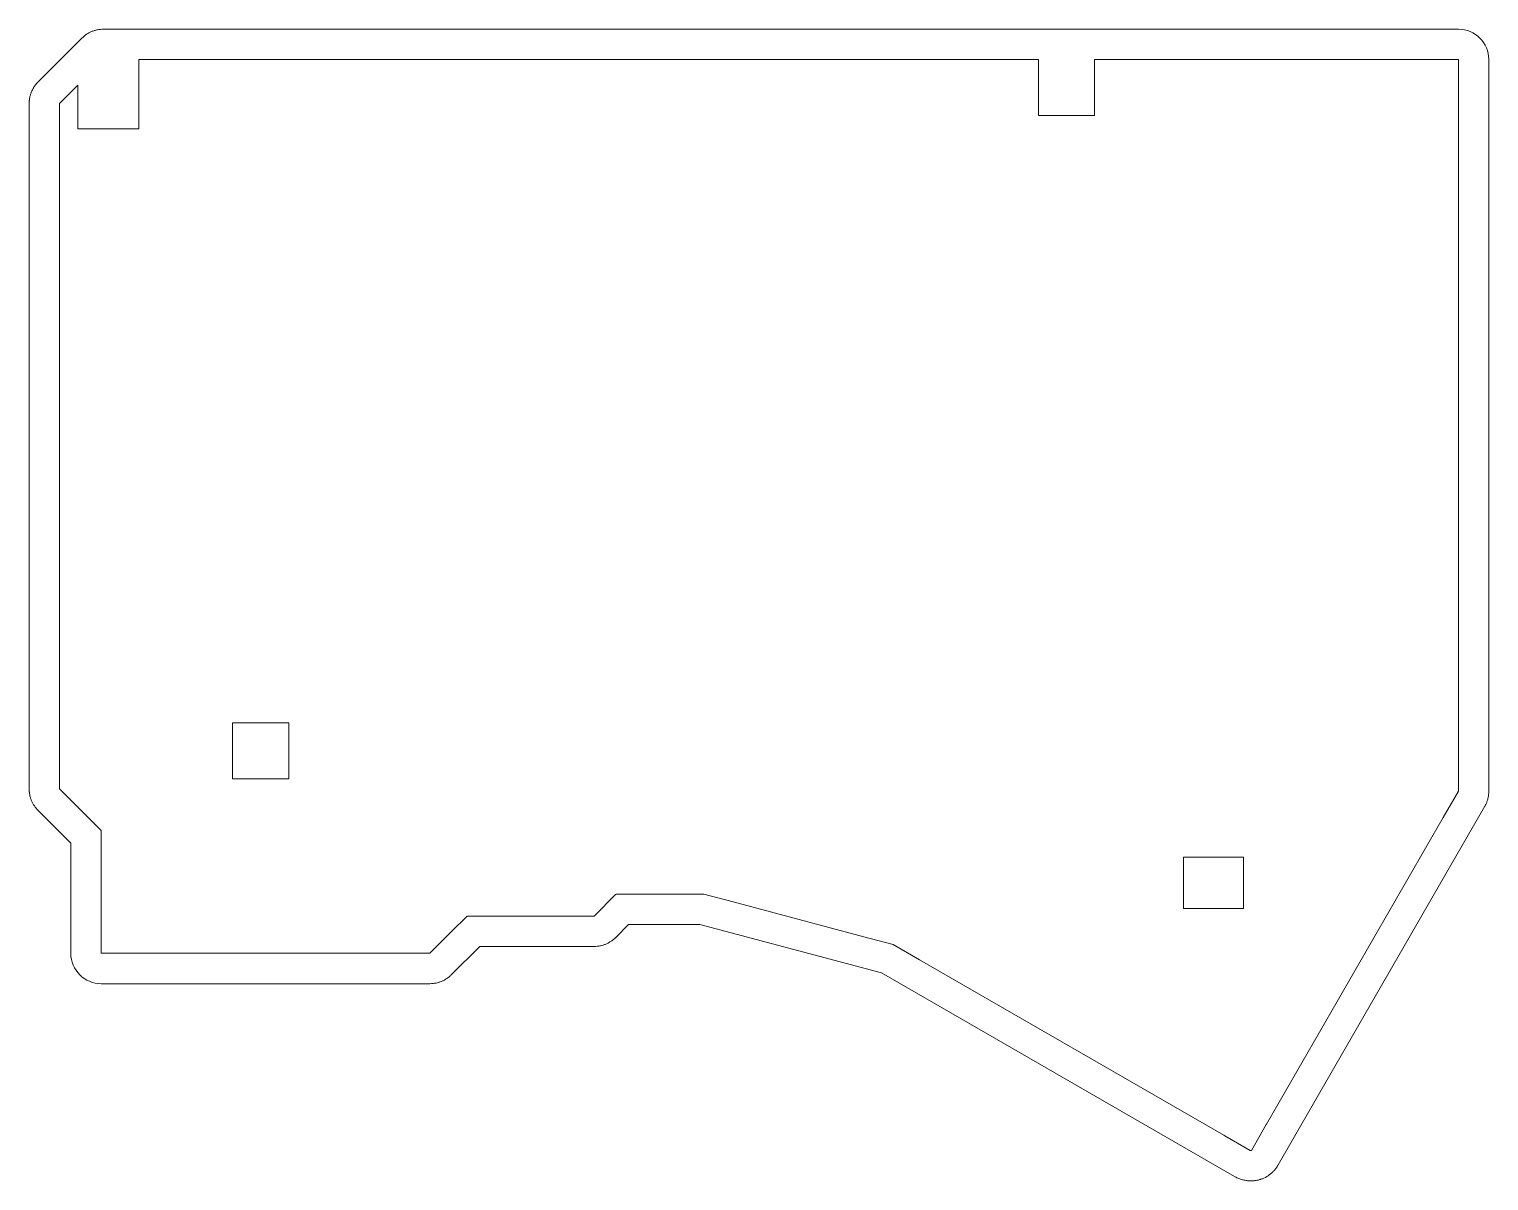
# Model space of a CAD drawing. Header units: millimetres. Extents: x -198 to 294, y -4 to 130.
# Drawn here: x -197.6 to -28.4, y -3.3 to 130.3 of the extents above; entities that cross this region are included whole.
import ezdxf

# ---------------------------------------------------------------- set-up
doc = ezdxf.new("R2010")
doc.units = ezdxf.units.MM
doc.header["$MEASUREMENT"] = 0
doc.layers.add('Layer 1', color=7, linetype='Continuous')

# ---------------------------------------------------------------- blocks, each defined once
blk = doc.blocks.new('block 3')
at = {"layer": 'Layer 1', "true_color": 0x353528}
h = blk.add_hatch(color=250, dxfattribs=at)
h.dxf.hatch_style = 2
edge = h.paths.add_edge_path()
edge.add_spline(control_points=[(-191.75, 39.81), (-191.75, 39.82), (-191.75, 39.82), (-191.75, 39.82)], knot_values=[0, 0, 0, 0, 0.352778, 0.352778, 0.352778, 0.352778], degree=3, periodic=0)
edge.add_line((-191.75, 39.82), (-191.75, 39.81))
at = {"layer": 'Layer 1', "lineweight": 0}
blk.add_open_spline([(-191.75, 39.81), (-191.75, 39.82), (-191.75, 39.82), (-191.75, 39.82)], degree=3, dxfattribs=at)
blk = doc.blocks.new('block 4')
at = {"layer": 'Layer 1', "true_color": 0x353528}
h = blk.add_hatch(color=250, dxfattribs=at)
h.dxf.hatch_style = 2
edge = h.paths.add_edge_path()
edge.add_spline(control_points=[(-191.75, 39.81), (-191.75, 39.82), (-191.75, 39.82), (-191.75, 39.82)], knot_values=[0, 0, 0, 0, 0.352778, 0.352778, 0.352778, 0.352778], degree=3, periodic=0)
edge.add_line((-191.75, 39.82), (-191.75, 39.81))
at = {"layer": 'Layer 1', "lineweight": 0}
blk.add_lwpolyline([(-191.75, 39.82), (-191.75, 39.82)], dxfattribs=at)
blk.add_open_spline([(-191.75, 39.81), (-191.75, 39.82), (-191.75, 39.82), (-191.75, 39.82)], degree=3, dxfattribs=at)
blk = doc.blocks.new('block 5')
at = {"layer": 'Layer 1', "color": 250, "lineweight": 18, "true_color": 0x353528}
for points, knots in [([(-31.9, 130.26), (-31.9, 130.26), (-189, 130.26), (-189, 130.26), (-189.11, 130.26), (-189.22, 130.26), (-189.34, 130.24), (-189.36, 130.24), (-189.39, 130.24), (-189.42, 130.24), (-189.5, 130.23), (-189.59, 130.21), (-189.67, 130.2), (-189.74, 130.18), (-189.82, 130.17), (-189.89, 130.14), (-189.94, 130.13), (-190, 130.12), (-190.04, 130.1), (-190.1, 130.08), (-190.15, 130.07), (-190.21, 130.05), (-190.26, 130.03), (-190.32, 130.01), (-190.37, 129.98), (-190.78, 129.81), (-191.16, 129.56), (-191.49, 129.23), (-191.49, 129.23), (-196.57, 124.15), (-196.57, 124.15), (-196.78, 123.94), (-196.95, 123.72), (-197.09, 123.48), (-197.11, 123.45), (-197.13, 123.42), (-197.14, 123.4), (-197.21, 123.28), (-197.27, 123.15), (-197.33, 123.02), (-197.35, 122.97), (-197.37, 122.92), (-197.39, 122.87), (-197.41, 122.81), (-197.43, 122.76), (-197.45, 122.7), (-197.46, 122.65), (-197.48, 122.6), (-197.49, 122.55), (-197.51, 122.47), (-197.52, 122.4), (-197.54, 122.33), (-197.56, 122.25), (-197.57, 122.16), (-197.58, 122.07), (-197.58, 122.04), (-197.59, 122.02), (-197.59, 121.99), (-197.6, 121.88), (-197.6, 121.77), (-197.6, 121.65), (-197.6, 121.65), (-197.6, 42.15), (-197.6, 42.15), (-197.6, 42.04), (-197.6, 41.92), (-197.59, 41.81), (-197.59, 41.78), (-197.58, 41.76), (-197.58, 41.73), (-197.57, 41.64), (-197.56, 41.56), (-197.54, 41.48), (-197.53, 41.4), (-197.51, 41.33), (-197.49, 41.26), (-197.48, 41.21), (-197.46, 41.15), (-197.45, 41.1), (-197.43, 41.05), (-197.41, 40.99), (-197.39, 40.94), (-197.37, 40.88), (-197.35, 40.83), (-197.33, 40.78), (-197.15, 40.36), (-196.89, 39.98), (-196.57, 39.66), (-196.57, 39.66), (-192.78, 35.86), (-192.78, 35.86), (-192.78, 35.86), (-192.78, 23.1), (-192.78, 23.1), (-192.78, 21.15), (-191.2, 19.57), (-189.25, 19.57), (-189.25, 19.57), (-151.15, 19.57), (-151.15, 19.57), (-151.03, 19.57), (-150.92, 19.58), (-150.81, 19.59), (-150.78, 19.59), (-150.76, 19.59), (-150.73, 19.6), (-150.64, 19.61), (-150.56, 19.62), (-150.48, 19.64), (-150.46, 19.64), (-150.44, 19.64), (-150.43, 19.65), (-150.32, 19.67), (-150.21, 19.7), (-150.1, 19.73), (-150.05, 19.75), (-149.99, 19.77), (-149.94, 19.79), (-149.88, 19.81), (-149.83, 19.83), (-149.78, 19.85), (-149.72, 19.87), (-149.67, 19.9), (-149.62, 19.92), (-149.57, 19.95), (-149.52, 19.97), (-149.47, 20), (-149.27, 20.11), (-149.09, 20.23), (-148.93, 20.37), (-148.88, 20.4), (-148.84, 20.43), (-148.81, 20.47), (-148.75, 20.51), (-148.7, 20.56), (-148.66, 20.61), (-148.66, 20.61), (-145.37, 23.89), (-145.37, 23.89), (-145.37, 23.89), (-132.1, 23.89), (-132.1, 23.89), (-131.98, 23.89), (-131.87, 23.9), (-131.76, 23.91), (-131.73, 23.91), (-131.71, 23.91), (-131.68, 23.92), (-131.59, 23.93), (-131.51, 23.94), (-131.43, 23.95), (-131.41, 23.96), (-131.39, 23.96), (-131.38, 23.96), (-131.27, 23.99), (-131.16, 24.02), (-131.05, 24.05), (-131, 24.07), (-130.94, 24.08), (-130.89, 24.11), (-130.83, 24.12), (-130.78, 24.14), (-130.73, 24.17), (-130.67, 24.19), (-130.62, 24.22), (-130.57, 24.24), (-130.52, 24.26), (-130.47, 24.29), (-130.42, 24.32), (-130.37, 24.35), (-130.32, 24.37), (-130.27, 24.41), (-130.22, 24.43), (-130.17, 24.46), (-130.13, 24.49), (-130.02, 24.56), (-129.92, 24.64), (-129.83, 24.72), (-129.75, 24.79), (-129.68, 24.85), (-129.61, 24.92), (-129.61, 24.92), (-129.6, 24.92), (-129.6, 24.92), (-129.6, 24.92), (-128.1, 26.43), (-128.1, 26.43), (-128.1, 26.43), (-119.86, 26.43), (-119.86, 26.43), (-119.86, 26.43), (-98.78, 20.83), (-98.78, 20.83), (-98.78, 20.83), (-57.86, -2.78), (-57.86, -2.78), (-57.86, -2.78), (-57.79, -2.81), (-57.79, -2.81), (-57.72, -2.85), (-57.65, -2.89), (-57.58, -2.93), (-57.51, -2.96), (-57.44, -2.99), (-57.37, -3.02), (-57.29, -3.05), (-57.22, -3.08), (-57.15, -3.1), (-57.08, -3.13), (-57.01, -3.15), (-56.94, -3.17), (-56.81, -3.2), (-56.69, -3.23), (-56.56, -3.24), (-56.52, -3.25), (-56.48, -3.26), (-56.43, -3.26), (-56.37, -3.27), (-56.32, -3.28), (-56.26, -3.28), (-56.26, -3.28), (-56.26, -3.28), (-56.25, -3.28), (-56.18, -3.28), (-56.11, -3.29), (-56.04, -3.29), (-56.04, -3.29), (-56.04, -3.29), (-56.03, -3.29), (-56.03, -3.29), (-56.03, -3.29), (-56.03, -3.29), (-56.01, -3.29), (-55.99, -3.29), (-55.97, -3.28), (-55.96, -3.29), (-55.96, -3.29), (-55.96, -3.29), (-55.96, -3.29), (-55.95, -3.29), (-55.95, -3.28), (-55.94, -3.29), (-55.92, -3.29), (-55.9, -3.29), (-55.9, -3.29), (-55.9, -3.29), (-55.9, -3.29), (-55.83, -3.29), (-55.75, -3.28), (-55.68, -3.28), (-55.68, -3.28), (-55.66, -3.28), (-55.66, -3.28), (-55.6, -3.28), (-55.55, -3.27), (-55.5, -3.26), (-55.4, -3.26), (-55.31, -3.24), (-55.22, -3.22), (-55.16, -3.21), (-55.1, -3.2), (-55.04, -3.18), (-55, -3.17), (-54.96, -3.16), (-54.93, -3.15), (-54.88, -3.14), (-54.83, -3.12), (-54.79, -3.1), (-54.73, -3.09), (-54.66, -3.06), (-54.61, -3.04), (-54.15, -2.86), (-53.75, -2.59), (-53.41, -2.25), (-53.33, -2.18), (-53.25, -2.09), (-53.18, -2), (-53.14, -1.96), (-53.11, -1.91), (-53.08, -1.87), (-53, -1.78), (-52.94, -1.69), (-52.88, -1.59), (-52.87, -1.57), (-52.86, -1.54), (-52.84, -1.52), (-52.84, -1.52), (-52.8, -1.44), (-52.8, -1.44), (-52.8, -1.44), (-28.84, 40.14), (-28.84, 40.14), (-28.83, 40.16), (-28.82, 40.18), (-28.81, 40.2), (-28.8, 40.21), (-28.79, 40.22), (-28.78, 40.24), (-28.76, 40.28), (-28.74, 40.33), (-28.72, 40.37), (-28.69, 40.42), (-28.67, 40.47), (-28.65, 40.52), (-28.62, 40.57), (-28.61, 40.63), (-28.59, 40.68), (-28.58, 40.68), (-28.58, 40.68), (-28.59, 40.69), (-28.56, 40.74), (-28.55, 40.79), (-28.53, 40.85), (-28.51, 40.92), (-28.49, 40.99), (-28.47, 41.06), (-28.45, 41.15), (-28.43, 41.24), (-28.41, 41.33), (-28.4, 41.4), (-28.4, 41.47), (-28.39, 41.54), (-28.38, 41.6), (-28.38, 41.66), (-28.37, 41.72), (-28.37, 41.78), (-28.37, 41.84), (-28.37, 41.9), (-28.37, 41.9), (-28.37, 126.73), (-28.37, 126.73), (-28.37, 128.68), (-29.95, 130.26), (-31.9, 130.26)], [0, 0, 0, 0, 1, 1, 1, 2, 2, 2, 3, 3, 3, 4, 4, 4, 5, 5, 5, 6, 6, 6, 7, 7, 7, 8, 8, 8, 9, 9, 9, 10, 10, 10, 11, 11, 11, 12, 12, 12, 13, 13, 13, 14, 14, 14, 15, 15, 15, 16, 16, 16, 17, 17, 17, 18, 18, 18, 19, 19, 19, 20, 20, 20, 21, 21, 21, 22, 22, 22, 23, 23, 23, 24, 24, 24, 25, 25, 25, 26, 26, 26, 27, 27, 27, 28, 28, 28, 29, 29, 29, 30, 30, 30, 31, 31, 31, 32, 32, 32, 33, 33, 33, 34, 34, 34, 35, 35, 35, 36, 36, 36, 37, 37, 37, 38, 38, 38, 39, 39, 39, 40, 40, 40, 41, 41, 41, 42, 42, 42, 43, 43, 43, 44, 44, 44, 45, 45, 45, 46, 46, 46, 47, 47, 47, 48, 48, 48, 49, 49, 49, 50, 50, 50, 51, 51, 51, 52, 52, 52, 53, 53, 53, 54, 54, 54, 55, 55, 55, 56, 56, 56, 57, 57, 57, 58, 58, 58, 59, 59, 59, 60, 60, 60, 61, 61, 61, 62, 62, 62, 63, 63, 63, 64, 64, 64, 65, 65, 65, 66, 66, 66, 67, 67, 67, 68, 68, 68, 69, 69, 69, 70, 70, 70, 71, 71, 71, 72, 72, 72, 73, 73, 73, 74, 74, 74, 75, 75, 75, 76, 76, 76, 77, 77, 77, 78, 78, 78, 79, 79, 79, 80, 80, 80, 81, 81, 81, 82, 82, 82, 83, 83, 83, 84, 84, 84, 85, 85, 85, 86, 86, 86, 87, 87, 87, 88, 88, 88, 89, 89, 89, 90, 90, 90, 91, 91, 91, 92, 92, 92, 93, 93, 93, 94, 94, 94, 95, 95, 95, 96, 96, 96, 97, 97, 97, 98, 98, 98, 99, 99, 99, 100, 100, 100, 101, 101, 101, 102, 102, 102, 103, 103, 103, 104, 104, 104, 105, 105, 105, 106, 106, 106, 107, 107, 107, 108, 108, 108, 109, 109, 109, 110, 110, 110, 111, 111, 111, 111]), ([(-191.75, 39.82), (-191.74, 39.82), (-191.75, 39.82), (-191.75, 39.82), (-191.75, 39.82), (-194.08, 42.15), (-194.08, 42.15), (-194.08, 42.15), (-194.08, 121.65), (-194.08, 121.65), (-194.08, 121.65), (-193.86, 121.87), (-193.86, 121.87), (-193.86, 121.87), (-191.95, 123.78), (-191.95, 123.78), (-191.95, 123.78), (-191.95, 118.71), (-191.95, 118.71), (-191.95, 118.71), (-184.89, 118.71), (-184.89, 118.71), (-184.89, 118.71), (-184.89, 126.73), (-184.89, 126.73), (-184.89, 126.73), (-80.57, 126.73), (-80.57, 126.73), (-80.57, 126.73), (-80.57, 120.26), (-80.57, 120.26), (-80.57, 120.26), (-74.1, 120.26), (-74.1, 120.26), (-74.1, 120.26), (-74.1, 126.73), (-74.1, 126.73), (-74.1, 126.73), (-31.9, 126.73), (-31.9, 126.73), (-31.9, 126.73), (-31.9, 41.9), (-31.9, 41.9), (-31.9, 41.9), (-33.66, 38.84), (-33.66, 38.84), (-33.66, 38.84), (-54.14, 3.3), (-54.14, 3.3), (-54.14, 3.3), (-54.17, 3.24), (-54.17, 3.24), (-54.17, 3.24), (-55.9, 0.24), (-55.9, 0.24), (-55.9, 0.24), (-56.03, 0.24), (-56.03, 0.24), (-56.03, 0.24), (-58.98, 1.94), (-58.98, 1.94), (-58.98, 1.94), (-59.08, 2), (-59.08, 2), (-59.08, 2), (-94.37, 22.35), (-94.37, 22.35), (-94.37, 22.35), (-97.43, 24.12), (-97.43, 24.12), (-97.43, 24.12), (-100.84, 25.02), (-100.84, 25.02), (-100.84, 25.02), (-115.99, 29.05), (-115.99, 29.05), (-115.99, 29.05), (-119.4, 29.96), (-119.4, 29.96), (-119.4, 29.96), (-129.56, 29.96), (-129.56, 29.96), (-129.56, 29.96), (-129.61, 29.91), (-129.61, 29.91), (-129.61, 29.91), (-132.06, 27.46), (-132.06, 27.46), (-132.06, 27.46), (-132.1, 27.42), (-132.1, 27.42), (-132.1, 27.42), (-146.83, 27.42), (-146.83, 27.42), (-146.83, 27.42), (-148.66, 25.59), (-148.66, 25.59), (-148.66, 25.59), (-149.33, 24.92), (-149.33, 24.92), (-149.33, 24.92), (-151.15, 23.1), (-151.15, 23.1), (-151.15, 23.1), (-189.25, 23.1), (-189.25, 23.1), (-189.25, 23.1), (-189.25, 37.32), (-189.25, 37.32), (-189.25, 37.32), (-191.75, 39.82), (-191.75, 39.82)], [0, 0, 0, 0, 1, 1, 1, 2, 2, 2, 3, 3, 3, 4, 4, 4, 5, 5, 5, 6, 6, 6, 7, 7, 7, 8, 8, 8, 9, 9, 9, 10, 10, 10, 11, 11, 11, 12, 12, 12, 13, 13, 13, 14, 14, 14, 15, 15, 15, 16, 16, 16, 17, 17, 17, 18, 18, 18, 19, 19, 19, 20, 20, 20, 21, 21, 21, 22, 22, 22, 23, 23, 23, 24, 24, 24, 25, 25, 25, 26, 26, 26, 27, 27, 27, 28, 28, 28, 29, 29, 29, 30, 30, 30, 31, 31, 31, 32, 32, 32, 33, 33, 33, 34, 34, 34, 35, 35, 35, 36, 36, 36, 37, 37, 37, 37])]:
    blk.add_open_spline(points, degree=3, knots=knots, dxfattribs=at)
blk = doc.blocks.new('block 2')
at = {"layer": 'Layer 1'}
for name in ['block 5', 'block 3', 'block 4']:
    blk.add_blockref(name, (0, 0), dxfattribs=at)

msp = doc.modelspace()

# ---------------------------------------------------------------- linework, layer by layer
at = {"layer": 'Layer 1', "color": 250, "lineweight": 18, "true_color": 0x353528}
for points in [[(-167.51, 43.31), (-174.04, 43.31), (-174.04, 49.84), (-167.51, 49.84), (-167.51, 43.31)], [(-56.83, 28.3), (-63.78, 28.3), (-63.78, 34.23), (-56.83, 34.23), (-56.83, 28.3)]]:
    msp.add_lwpolyline(points, dxfattribs=at)

# ---------------------------------------------------------------- block references
at = {"layer": 'Layer 1'}
msp.add_blockref('block 2', (0, 0), dxfattribs=at)

doc.saveas('drawing.dxf')
